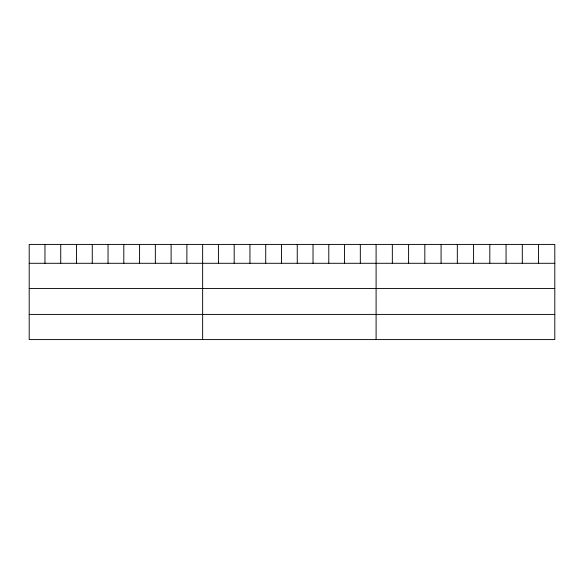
<?xml version="1.0" encoding="UTF-8"?>
<svg xmlns="http://www.w3.org/2000/svg" width="584" height="584" viewBox="0 0 584 584"><rect width="100%" height="100%" fill="white"/><g stroke="black" fill="none" stroke-linecap="round" stroke-linejoin="round"><path stroke-width="0.88" d="M554.8 263.289L554.8 339.589L29.2 339.589L29.2 244.411L554.8 244.411L554.8 263.289L29.2 263.289M29.2 288.467L554.8 288.467M29.2 314.411L554.8 314.411M538.558 244.411L538.558 263.289M522.308 244.411L522.308 263.289M506.065 244.411L506.065 263.289M489.815 244.411L489.815 263.289M473.573 244.411L473.573 263.289M457.323 244.411L457.323 263.289M441.081 244.411L441.081 263.289M424.831 244.411L424.831 263.289M408.588 244.411L408.588 263.289M392.339 244.411L392.339 263.289M376.096 244.411L376.096 339.589M360.328 244.411L360.328 263.289M344.56 244.411L344.56 263.289M328.792 244.411L328.792 263.289M313.024 244.411L313.024 263.289M297.256 244.411L297.256 263.289M281.488 244.411L281.488 263.289M265.72 244.411L265.72 263.289M249.952 244.411L249.952 263.289M234.184 244.411L234.184 263.289M218.416 244.411L218.416 263.289M202.648 244.411L202.648 339.589M186.88 244.411L186.88 263.289M171.112 244.411L171.112 263.289M155.344 244.411L155.344 263.289M139.576 244.411L139.576 263.289M123.808 244.411L123.808 263.289M108.04 244.411L108.04 263.289M92.272 244.411L92.272 263.289M76.504 244.411L76.504 263.289M60.736 244.411L60.736 263.289M44.968 244.411L44.968 263.289"/></g></svg>
